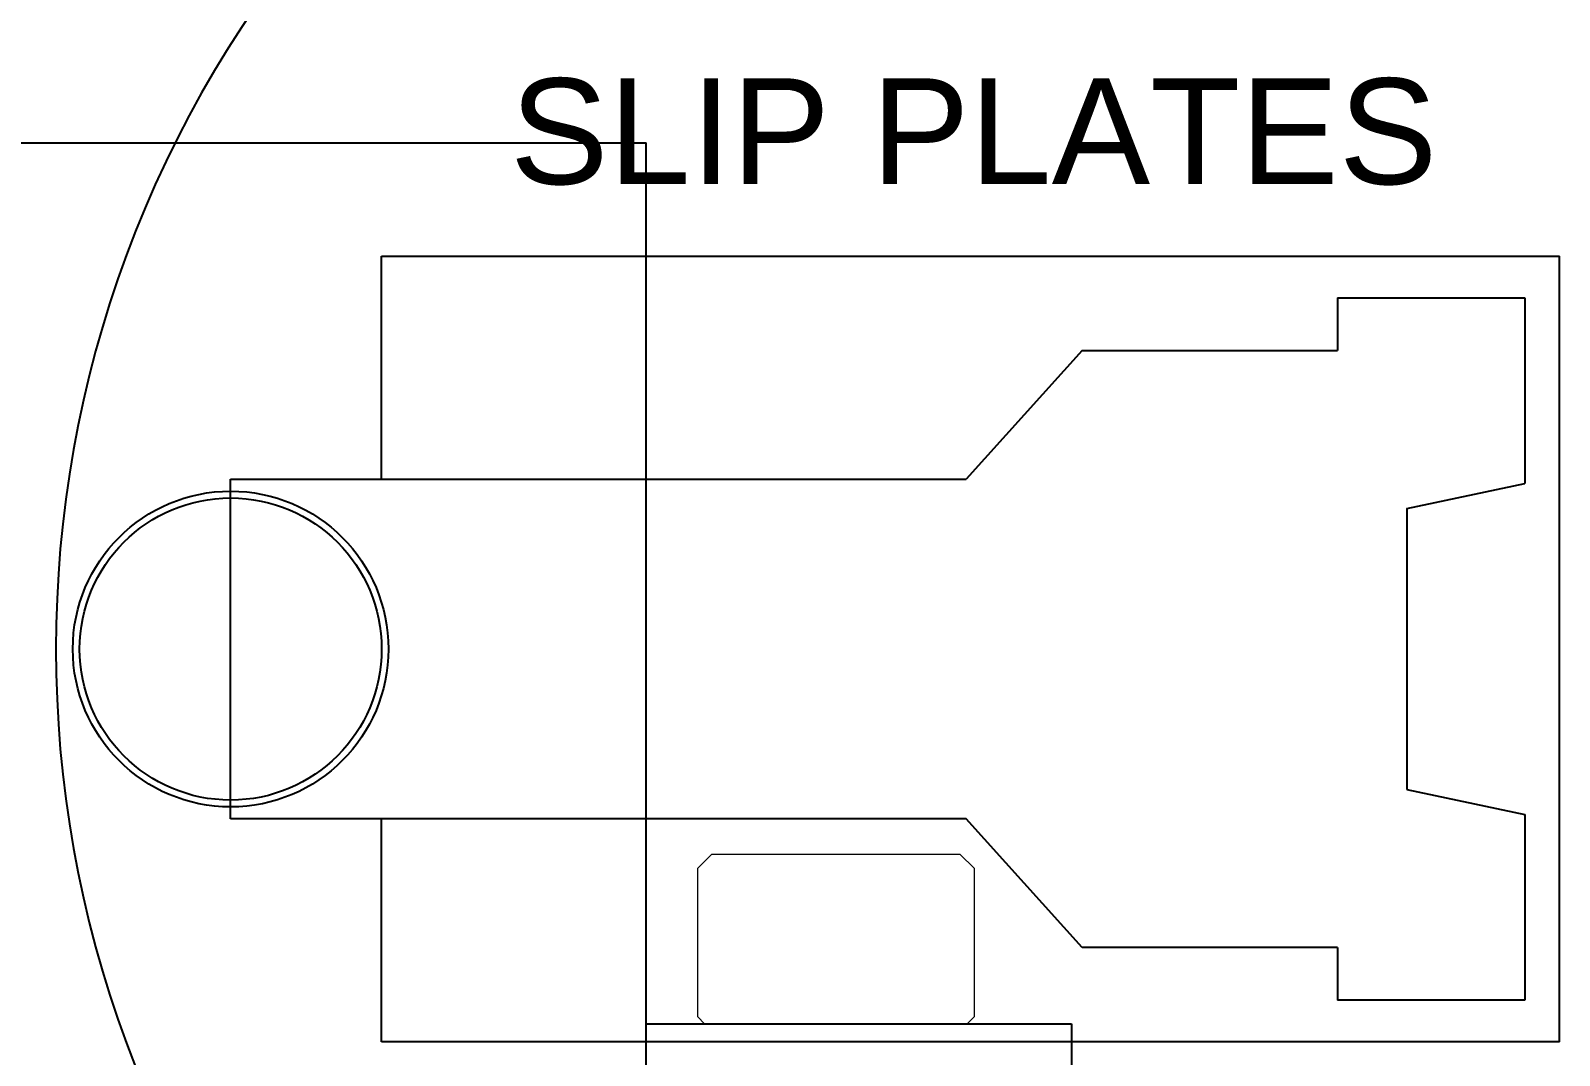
# Model space of a CAD drawing. Header units: inches. Extents: x -1 to 66.5, y -11.9 to 25.2.
# Drawn here: x 39.408 to 40.421, y -6.164 to -5.486 of the extents above; entities that cross this region are included whole.
import ezdxf

# ---------------------------------------------------------------- set-up
doc = ezdxf.new("R2010")
doc.units = ezdxf.units.IN
doc.header["$MEASUREMENT"] = 0
doc.linetypes.add('SLD-Solid', pattern=[0])
for name, color, linetype in [('45-1523-1', 80, 'Continuous'), ('Clamp', 30, 'Continuous'), ('Fastener', 134, 'Continuous'), ('Panel', 1, 'Continuous'), ('Solenoid', 6, 'Continuous'), ('Text', 50, 'Continuous')]:
    doc.layers.add(name, color=color, linetype=linetype)
doc.styles.get("Standard").update_dxf_attribs({"font": 'arial.ttf'})

msp = doc.modelspace()

# ---------------------------------------------------------------- linework, layer by layer
at = {"layer": '45-1523-1'}
for p, q in [((39.6407, -5.635), (40.4207, -5.635)), ((39.6407, -5.7825), (39.6407, -5.635)), ((40.4207, -6.155), (40.4207, -5.635)), ((40.2737, -5.6625), (40.3977, -5.6625)), ((40.2737, -5.6625), (40.2737, -5.6975)), ((40.3977, -5.6625), (40.3977, -5.7855)), ((40.1047, -5.6975), (40.0277, -5.7825)), ((40.1047, -5.6975), (40.2737, -5.6975)), ((39.5407, -6.0075), (39.5407, -5.7825)), ((39.5407, -5.7825), (40.0277, -5.7825)), ((40.3197, -5.802), (40.3977, -5.7855)), ((40.3197, -5.802), (40.3197, -5.988)), ((40.3197, -5.988), (40.3977, -6.0045)), ((40.0277, -6.0075), (39.5407, -6.0075)), ((39.6407, -6.155), (39.6407, -6.0075)), ((40.1047, -6.0925), (40.0277, -6.0075)), ((40.3977, -6.0045), (40.3977, -6.1275)), ((40.2737, -6.0925), (40.1047, -6.0925)), ((40.2737, -6.0925), (40.2737, -6.1275)), ((40.3977, -6.1275), (40.2737, -6.1275)), ((40.4207, -6.155), (39.6407, -6.155))]:
    msp.add_line(p, q, dxfattribs=at)
at = {"layer": 'Clamp'}
msp.add_arc((40.175, -5.895), 0.75, 138.679, 221.321, dxfattribs=at)
at = {"layer": 'Fastener', "linetype": 'SLD-Solid', "lineweight": 15}
for p, q in [((39.85, -6.0401), (39.8591, -6.031)), ((39.9415, -6.031), (39.8591, -6.031)), ((40.0238, -6.031), (39.9415, -6.031)), ((40.0238, -6.031), (40.033, -6.0401)), ((39.85, -6.1384), (39.85, -6.0401)), ((40.033, -6.0401), (40.033, -6.1384)), ((39.8546, -6.143), (39.85, -6.1384)), ((39.8546, -6.143), (39.9415, -6.143)), ((39.9415, -6.143), (40.0284, -6.143)), ((40.033, -6.1384), (40.0284, -6.143))]:
    msp.add_line(p, q, dxfattribs=at)
at = {"layer": 'Fastener'}
for p, q in [((39.8158, -6.143), (40.0975, -6.143)), ((40.0975, -6.143), (40.0975, -6.173))]:
    msp.add_line(p, q, dxfattribs=at)
at = {"layer": 'Panel'}
msp.add_circle((39.5407, -5.895), 0.1045, dxfattribs=at)
at = {"layer": 'Solenoid'}
for p in [(39.2656, -5.56), (39.8158, -6.23)]:
    msp.add_line(p, (39.8158, -5.56), dxfattribs=at)
msp.add_circle((39.5407, -5.895), 0.1, dxfattribs=at)

# ---------------------------------------------------------------- texts
at = {"layer": 'Text'}
msp.add_text('SLIP PLATES', height=0.07, dxfattribs=at).set_placement((39.7257, -5.5873))

doc.saveas('drawing.dxf')
